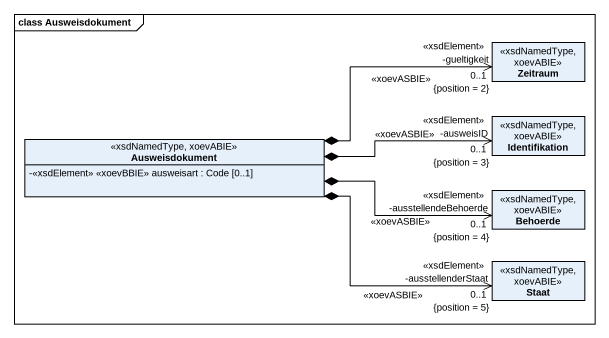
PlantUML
@startuml
mainframe class Ausweisdokument
hide circle
hide empty members
skinparam classAttributeIconSize 0
class Zeitraum <<xsdNamedType, xoevABIE>>
class Identifikation <<xsdNamedType, xoevABIE>>
class Ausweisdokument <<xsdNamedType, xoevABIE>> {
  -<<xsdElement>> <<xoevBBIE>> ausweisart : Code [0..1]
}
class Behoerde <<xsdNamedType, xoevABIE>>
class Staat <<xsdNamedType, xoevABIE>>
Ausweisdokument *-right-> "-gueltigkeit\n<<xsdElement>>\n0..1\n{position = 2}" Zeitraum : <<xoevASBIE>>
Ausweisdokument *-right-> "-ausweisID\n<<xsdElement>>\n0..1\n{position = 3}" Identifikation : <<xoevASBIE>>
Ausweisdokument *-right-> "-ausstellendeBehoerde\n<<xsdElement>>\n0..1\n{position = 4}" Behoerde : <<xoevASBIE>>
Ausweisdokument *-right-> "-ausstellenderStaat\n<<xsdElement>>\n0..1\n{position = 5}" Staat : <<xoevASBIE>>
@enduml
